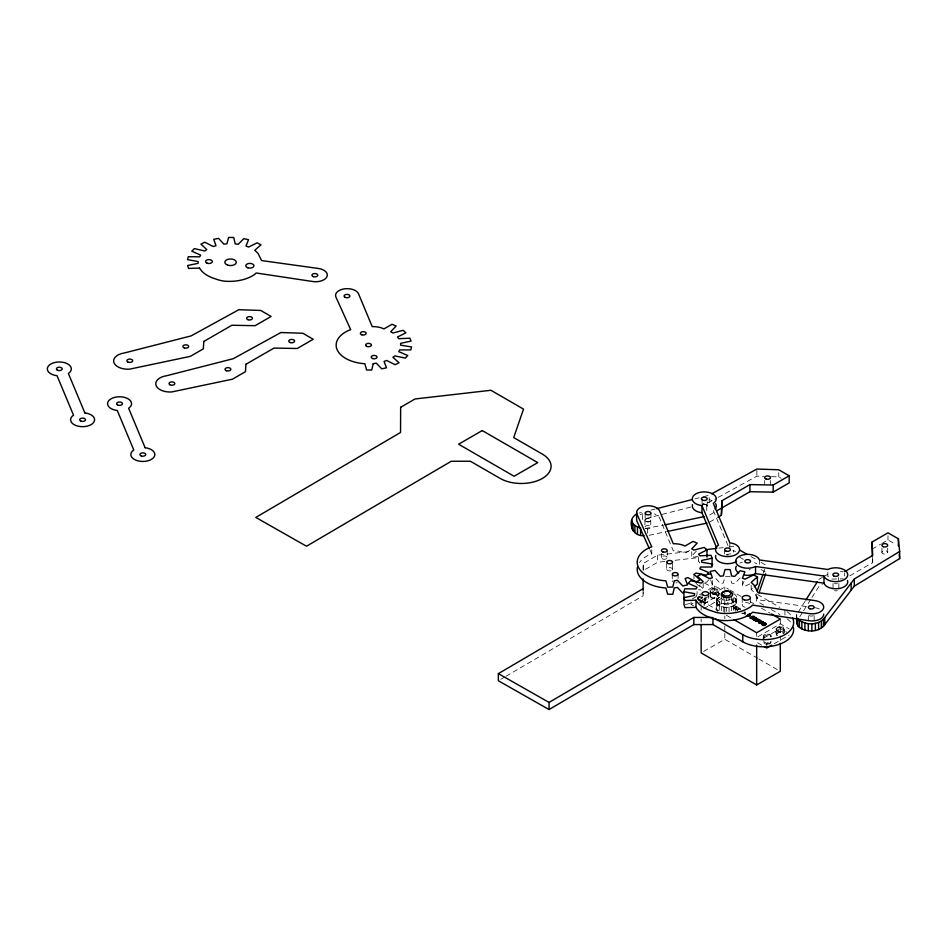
<?xml version="1.0" encoding="UTF-8"?>
<svg xmlns="http://www.w3.org/2000/svg" width="947" height="947" viewBox="0 0 947 947"><rect width="100%" height="100%" fill="white"/><g stroke="black" fill="none" stroke-linecap="round" stroke-linejoin="round"><path stroke-width="0.71" stroke-dasharray="4.74 3.55" d="M505.97 676.288L643.108 595.781L643.131 590.194M643.179 570.473L643.202 563.477L657.597 555.167L691.144 551.32M737.808 609.761C740.246 607.441 735.665 610.851 734.99 609.229C738.352 608.116 735.89 606.873 734.043 608.732C732.386 605.311 741.335 607.323 739.643 609.596M740.447 608.814L740.14 609.655M737.038 607.051L735.76 606.21L733.191 608.104M705.113 603.464L704.023 604.979M710.001 590.703C718.489 581.198 722.419 599.226 710.132 591.52M716.263 608.459L716.607 599.818L719.247 597.178L719.247 604.304C716.559 605.524 715.174 609.229 717.625 611.395L717.625 598.397M736.624 608.459L736.281 609.975L736.281 599.818L733.641 597.178L733.641 604.304L736.281 606.932L736.624 608.459L736.719 597.817M771.059 641.533C770.183 644.481 764.489 644.481 763.613 641.533M776.647 634.111L779.274 632.134L783.264 633.081M763.258 573.432L764.667 569.36M763.744 605.204L756.262 600.895L758.594 594.112M749.894 583.861L745.005 586.264L742.424 585.246L743.928 581.458M733.179 607.891C734.245 608.791 739.24 606.175 734.99 608.897C737.05 610.673 740.649 605.654 737.346 610.318M696.045 596.042L697.075 594.349L697.075 590.076M798.214 612.141L805.092 601.25M799.742 616.84L802.796 611.999M803.565 610.791L807.377 604.742M808.146 603.535L811.2 598.693M811.958 597.486L818.835 586.595L822.387 584.548M742.922 613.396C751.575 613.62 737.95 615.728 745.005 612.164M742.922 613.845L745.573 612.105M708.818 579.753L706.367 582.346L703.775 581.801M697.821 556.232L694.009 557.238L691.76 555.984L696.258 551.249M740.14 577.883L734.706 583.482L731.629 583.139L730.445 577.978M736.873 609.975L737.346 610.649M806.157 606.482L758.002 599.782L754.404 592.573L751.184 589.484L753.256 587.661M741.513 613.123L743.016 613.147M716.263 601.333C718.323 609.856 737.133 609.371 736.281 599.818M737.038 606.719L738.577 608.187M500.892 679.271L504.704 677.034M709.563 515.014L715.47 511.605M709.563 522.14L716.654 518.045M664.889 561.453L657.597 562.293L643.202 570.603L643.202 563.477M689.617 550.503L685.036 553.155A17.176 9.92 0 0 0 673.281 550.823L659.562 517.973A11.648 6.724 0 0 0 654.247 513.842M699.774 562.92L698.649 561.192M692.316 598.895L701.029 593.864M708.498 589.555L714.713 585.956L722.277 590.324M691.073 601.984L691.073 604.364L693.559 602.919M698.543 600.055L703.514 597.178M709.741 593.58L714.713 590.715L719.756 593.615M701.147 604.245L701.147 600.682L724.798 587.033L728.574 589.212M703.633 603.997L719.815 594.657M703.633 608.743L722.301 597.959M818.835 579.469L822.387 577.421M823.57 576.735L830.661 572.651M871.986 549.177L880.592 544.217M881.823 543.507L887.978 539.956L896.063 544.62M703.633 651.477L724.798 639.261L757.588 658.201M849.755 575.859L872.72 562.601L872.72 555.475M757.908 636.763L780.304 623.824L789.123 628.915M764.122 637.911L780.304 628.571L786.602 632.205M764.217 641.841L766.739 643.297L769.224 641.853M774.196 643.735L789.135 635.106M702.07 501.318L702.07 504.159L709.185 502.348L716.915 498.098M718.205 497.388L756.866 476.163L764.17 476.412M703.183 583.068L703.183 588.762L701.254 590.194L698.614 589.602M719.247 604.304L726.444 602.576L733.641 604.304M651.773 549.686L651.773 553.959L649.453 554.764A32.376 18.691 0 0 0 639.474 562.542M745.253 611.963L743.833 611.951M712.404 580.653L712.404 584.926L709.575 585.708L702.414 582.038M650.98 510.102L655.229 509.013M694.98 498.856L699.241 497.767M703.503 496.678L709.185 495.222L709.185 502.348M690.718 507.071L642.457 519.406L642.457 512.28L639.13 513.037M700.33 595.947L697.797 597.083L697.347 599.143M700.472 596.231L697.963 597.675L697.844 602.15M699.62 601.688L703.171 601.688L704.935 603.464L704.817 597.675M645.227 528.473L663.527 525.135M649.062 535.304L666.416 531.646M685.297 604.482L693.062 602.884M718.868 548.147L723.236 547.638M729.072 546.975L733.452 546.466L733.452 552.16M675.104 560.281L698.436 557.605M726.16 554.433L733.452 553.593M840.38 571.775L843.221 571.716M831.845 579.091L843.221 578.83M730.161 576.699L725.023 576.664L723.33 583.021L720.265 583.352L714.961 577.563M771.474 476.661L778.777 476.897L781.086 478.235M698.436 600.22C700.614 601.57 706.095 601.167 705.432 597.699M751.007 556.611L756.026 559.499M761.045 562.4L766.064 565.3M739.725 557.215L743.49 559.381M761.045 569.526L766.064 572.414M757.505 594.491L779.937 607.429M771.213 609.525L779.937 614.556M729.841 589.945L741.193 596.503M750.024 601.594L753.812 603.784M761.376 608.152L770.207 613.254M701.147 600.682L718.809 610.874M726.385 615.242L731.427 618.166M691.073 604.364L693.595 605.82M761.696 645.132L756.665 642.22L756.665 638.669M758.855 658.923L780.304 671.305M777.57 635.626C770.006 626.121 787.809 622.499 783.749 634.111M764.703 638.1L763.613 636.585L763.613 640.302M698.176 599.593L702.354 600.587L705.113 598.516L705.195 604.328M696.009 583.34L700.105 586.986L700.105 584.145M699.277 585.151L703.183 588.762M763.708 637.793C761.187 633.436 771.166 632.3 771.521 636.585M710.581 596.397C713.896 600.457 721.117 596.373 717.909 590.892C717.033 593.84 711.327 593.84 710.463 590.892L710.534 596.527L710.463 595.841M740.447 609.146L738.577 607.856L738.577 608.909M649.997 550.041L651.773 553.959M713.328 510.48L729.273 548.621M710.593 579.836L712.404 584.926M776.481 629.163C777.345 632.099 783.051 632.099 783.915 629.163L783.82 634.454M770.882 636.277C769.011 631.898 760.725 634.987 763.791 640.219M717.731 595.841C716.891 593.035 711.469 593.035 710.641 595.841C706.793 585.518 722.253 586.43 717.767 596.551A3.61 2.083 0 0 1 712.333 598.338A3.61 2.083 0 0 1 712.357 594.728A3.61 2.083 0 0 1 717.767 596.551M872.424 557.238L872.72 562.601M796.723 616.615L796.687 614.556L796.687 617.408M887.978 535.682L887.978 539.956M887.706 548.124L887.706 552.397A2.912 1.681 0 0 1 883.338 553.853A2.912 1.681 0 0 1 883.338 550.941A2.912 1.681 0 0 1 887.706 552.397M881.894 548.124L881.894 552.397M844.653 573.113L844.653 575.954M838.853 583.506L838.853 589.2M838.651 577.563L838.651 580.416M833.04 583.506L833.04 589.2M827.879 572.331L827.879 576.605A12.003 6.925 0 0 1 830.483 575.61M814.16 615.846L814.16 621.54M808.347 615.846L808.347 621.54M784.921 610.306L784.921 616.012M780.304 619.078L780.304 634.466M780.304 635.946L780.304 641.841M778.777 472.624L778.777 476.897M776.256 629.672L776.256 634.419M770.515 480.46L770.515 484.734M766.739 643.297L766.739 645.665M764.691 480.46L764.691 484.734M759.458 559.961L759.458 564.234M756.866 470.47L756.866 476.163M756.665 632.726L756.665 636.289M756.262 593.769L756.262 600.895M751.184 585.21L751.184 589.484M750.344 597.841L750.344 604.955A4.072 2.344 0 0 0 746.638 602.623A4.072 2.344 0 0 0 742.27 604.553A4.072 2.344 0 0 0 745.23 607.228M742.424 580.973L742.424 585.246M742.211 597.841L742.211 604.955M735.263 598.397L735.263 611.395M733.641 605.488L733.641 611.182M732.706 598.658L732.706 601.511M731.534 596.243L731.534 603.369M731.534 606.423L731.534 610.697M729.841 542.856L729.841 547.129M729.072 595.651L729.072 602.777M729.072 607.015L729.072 612.709M726.444 595.45L726.444 602.576M726.444 607.216L726.444 611.49M724.798 587.033L724.798 589.401M724.798 591.78L724.798 594.148M724.798 599.475L724.798 618.628M724.798 625.991L724.798 631.886M724.798 633.365L724.798 639.261M724.644 549.662L724.644 553.936M723.804 595.651L723.804 602.777M723.804 607.015L723.804 612.709M721.235 594.361L721.354 603.369M721.354 606.423L721.354 610.697M719.247 605.488L719.247 611.182M716.607 599.818L716.607 609.975M716.358 597.817L716.358 601.617M714.713 585.956L714.713 590.715M708.735 593.757L708.735 600.883A3.374 1.953 0 0 1 703.514 602.399A3.374 1.953 0 0 1 703.858 599.025A3.374 1.953 0 0 1 708.735 600.883M707.184 501.661L707.184 505.935M706.77 505.816L706.77 512.943M701.999 593.532L701.999 600.658M701.147 606.613L701.147 610.176M701.147 619.018L701.147 621.966M698.566 556.978L698.566 561.251M693.95 574.403L693.95 578.676M691.76 551.71L691.76 555.984M678.099 574.213L678.099 578.487M672.488 563.572L672.488 569.265M672.275 574.213L672.275 581.34M667.221 550.479L667.221 557.594A2.912 1.681 0 0 1 662.864 559.05A2.912 1.681 0 0 1 662.864 556.149A2.912 1.681 0 0 1 667.221 557.594M666.676 563.572L666.676 569.265M661.408 553.32L661.408 557.594M657.597 555.167L657.597 562.293M650.956 513.179L650.956 520.294M650.755 520.081L650.755 527.195M647.606 528.485L647.606 535.611M645.144 513.179L645.144 520.294M644.931 520.081L644.931 527.195M643.108 588.667L643.108 595.781M813.307 615.609A2.912 1.681 0 0 1 809.2 615.609M837.408 583.53A2.912 1.681 0 0 1 834.496 583.53M837.408 590.656A2.912 1.681 0 0 1 834.496 590.656M750.19 569.242A2.912 1.681 0 0 1 749.124 569.857M739.808 563.181A12.003 6.925 0 0 1 742.412 562.175M754.38 562.66A12.003 6.925 0 0 1 756.736 563.856M677.247 582.523A2.912 1.681 0 0 1 675.945 582.961M672.382 581.766A2.912 1.681 0 0 1 672.382 580.902M671.032 570.721A2.912 1.681 0 0 1 666.688 569.419A2.912 1.681 0 0 1 670.571 567.691A2.912 1.681 0 0 1 671.636 570.461M640.16 514.777A11.648 6.724 0 0 1 642.611 513.736M731.048 599.167A5.741 3.315 0 0 1 731.013 603.843A5.741 3.315 0 0 1 722.892 603.831A5.741 3.315 0 0 1 722.928 599.143M814.905 607.702A11.648 6.724 0 0 1 820.173 609.394M787.004 618.77A29.807 17.212 0 0 1 792.071 624.073M787.004 611.644A29.807 17.212 0 0 1 791.372 615.893M703.526 504.313A2.912 1.681 0 0 1 707.16 505.71A2.912 1.681 0 0 1 704.272 507.616M726.799 555.167A2.912 1.681 0 0 1 728.302 555.167M732.812 550.55A12.003 6.925 0 0 1 735.417 551.556M709.54 499.708A12.003 6.925 0 0 1 712.144 500.703M702.414 504.36A2.912 1.681 0 0 1 706.545 505.177A2.912 1.681 0 0 1 704.615 507.438M645.037 526.769A2.912 1.681 0 0 1 649.512 525.822A2.912 1.681 0 0 1 649.512 528.568A2.912 1.681 0 0 1 645.037 527.633M733.736 597.462A10.18 5.871 0 0 1 733.736 605.772A10.18 5.871 0 0 1 719.341 605.772A10.18 5.871 0 0 1 719.341 597.462M733.736 593.662A10.18 5.871 0 0 1 733.736 601.972A10.18 5.871 0 0 1 719.341 601.972A10.18 5.871 0 0 1 719.341 593.662M699.549 602.41A3.788 2.19 0 0 1 704.438 603.002A3.788 2.19 0 0 1 704.071 605.867M730.315 599.084A4.356 2.521 0 0 1 722.762 599.084M697.773 598.978A3.788 2.19 0 0 1 703.041 597.593A3.788 2.19 0 0 1 704.497 600.836A3.788 2.19 0 0 1 698.72 601.096M770.799 641.687A3.61 2.083 0 0 1 769.094 644.031M768.218 644.232A3.61 2.083 0 0 1 763.815 641.664M776.741 635.508A3.788 2.19 0 0 1 778.174 632.537A3.788 2.19 0 0 1 783.335 633.365M763.803 637.994A3.61 2.083 0 0 1 766.383 635.449A3.61 2.083 0 0 1 770.799 636.94M776.019 628.962C785.892 639.284 786.649 619.03 776.019 628.962M645.996 521.489A2.912 1.681 0 0 0 650.861 520.732A2.912 1.681 0 0 0 647.298 518.672A2.912 1.681 0 0 0 645.996 521.489M645.783 521.264A2.912 1.681 0 0 0 650.648 520.507A2.912 1.681 0 0 0 647.085 518.459A2.912 1.681 0 0 0 645.783 521.264M712.333 593.591A3.61 2.083 0 0 0 717.767 591.792A3.61 2.083 0 0 0 712.357 589.981A3.61 2.083 0 0 0 712.333 593.591M778.114 631.578A3.788 2.19 0 0 0 783.82 629.708A3.788 2.19 0 0 0 778.174 627.79A3.788 2.19 0 0 0 778.114 631.578"/><path stroke-width="1.42" d="M643.131 590.194L643.143 578.866M823.724 614.118A11.648 6.724 0 0 1 809.247 620.747L752.569 612.2L751.184 613.538A32.376 18.691 0 0 1 721.058 620.392A25.084 14.477 0 0 1 712.156 618.202A32.376 18.691 0 0 1 695.986 607.358L695.998 600.161L685.012 600.528L683.994 597.616L694.364 595.497L694.648 593.651L683.923 591.745L684.728 588.809L696.045 588.916L697.075 587.223L688.209 583.293L690.73 580.712L701.254 583.08L703.183 581.636L697.323 576.226L701.242 574.32L709.575 578.593L712.404 577.8L710.132 571.443L714.961 570.449L720.265 576.226L723.33 575.894L725.023 569.538L730.161 569.573L731.629 576.013L734.706 576.356L740.14 570.757L744.922 571.822L742.424 578.12L745.005 579.138L753.563 574.936L757.411 576.889L757.411 584.015L754.297 586.749M695.986 607.358L685.012 607.643L683.994 604.742L683.994 597.616M759.163 619.977C757.967 616.959 753.41 623.375 758.074 620.427C759.482 621.504 761.068 619.231 759.021 620.119C762.643 621.717 749.053 621.339 759.021 620.119M721.377 515.31L721.874 500.797L749.929 484.592L773.178 485.018L789.171 475.785L789.171 482.899L773.178 492.132L749.929 491.718L721.874 507.923L721.377 515.31L717.838 517.358M753.066 617.302C753.575 619.007 749.823 619.03 750.308 617.527M752.877 619.208L754.309 617.977A2.107 1.219 0 0 1 755.552 617.87L755.955 617.941M761.708 624.274C761.909 620.664 769.023 623.884 764.738 625.446C759.612 626.381 762.998 620.723 766.005 623.777M757.269 618.722C757.067 621.469 749.586 618.924 757.221 618.947M754.522 616.556C751.906 619.042 756.191 615.42 752.119 616.39C749.775 619.622 751.646 615.337 754.522 616.888M754.214 619.066C758.275 621.907 749.681 619.362 754.309 617.645A2.107 1.219 0 0 1 755.552 617.539L757.269 619.054M644.043 535.588C632.205 537.245 626.204 520.033 636.242 514.245M757.198 591.058L762.797 574.782M759.068 592.751L765.602 573.775M755.978 618.545C754.652 620.356 755.15 616.899 755.978 618.876M759.257 620.759C755.718 625.056 766.076 623.256 762.335 621.504M758.867 622.191C762.773 618.367 758.961 623.955 761.838 622.167M748.852 614.721C746.437 616.876 750.344 613.763 747.763 614.65M763.128 624.274C766.395 622.795 761.767 624.878 764.726 624.049M750.308 617.858L750.498 617.172M805.85 600.043L817.308 581.884M899.65 551.474L899.65 558.6L854.301 586.122L824.754 624.653C818.895 632.939 804.441 632.845 797.658 625.73L797.658 618.604C804.441 625.73 818.895 625.825 824.754 617.527L854.301 579.008L899.65 551.474L898.372 538.831L887.978 532.83L871.986 542.063L872.353 555.889M755.292 620.545L755.588 619.622M753.185 617.053L752.297 618.19L750.249 618.202M759.151 621.185C761.329 619.48 761.802 621.268 760.204 622.605M757.411 576.889L751.184 582.369L754.404 585.459L758.002 592.656L814.905 600.587A11.648 6.724 0 0 1 823.369 608.743A11.648 6.724 0 0 1 809.247 613.62L752.569 605.074L751.184 606.423A32.376 18.691 0 0 1 721.058 613.277A25.084 14.477 0 0 1 712.156 611.075A32.376 18.691 0 0 1 695.986 600.232M755.931 618.699L754.818 618.379M763.128 623.943L763.909 624.724L764.726 623.718M763.424 622.368L762.086 621.67L760.204 622.274M793.385 627.352A29.807 17.212 0 0 1 777.025 645.025A29.807 17.212 0 0 1 742.768 641.77L712.961 624.558L693.808 624.582L549.059 709.552L498.359 680.763L498.359 673.637L643.108 588.667M549.059 709.552L549.059 702.425L693.808 617.456L711.481 617.432M716.654 510.918L721.377 508.184M844.653 571.68L872.72 555.475L871.986 542.063M771.71 645.167L766.739 648.044L764.217 646.588M701.147 624.913L701.147 652.909L756.665 684.953L780.304 671.305L780.304 643.309M711.765 493.813L756.866 469.037L778.777 469.783L789.171 475.785M712.085 558.209L701.656 560.458L701.703 562.258L712.606 564.081L711.872 567.016L700.638 567.028L699.88 568.78L708.818 572.627L706.367 575.231L695.998 573.018L693.95 574.403L700.105 579.872L696.246 581.813L687.759 577.599L685.107 578.522L687.569 584.903L682.775 585.956L677.354 580.274L674.276 580.819L672.784 587.104L667.659 587.116L665.919 580.854A32.376 18.691 0 0 1 638.467 567.431A32.376 18.691 0 0 1 649.453 547.65L651.773 546.845L636.976 514.126A11.648 6.724 0 0 1 645.428 505.97A11.648 6.724 0 0 1 659.562 510.847L673.281 543.708A17.176 9.92 0 0 1 685.036 546.028L693.062 541.4L697.158 543.176L691.76 548.869L694.009 550.124L704.201 547.425L706.971 549.923L698.566 554.125L699.774 555.794L710.996 555.321L712.085 558.209L712.085 565.335M656.65 508.657L692.139 499.578M664.972 524.839L704.035 516.612M667.872 531.35L706.936 523.123M755.173 620.226L752.936 619.125M705.74 549.651L715.944 548.479M707.658 574.142L710.475 574.142M755.588 619.954L754.167 618.888M755.552 566.507L823.973 576.036A12.003 6.925 0 0 0 840.048 581.186A12.003 6.925 0 0 0 846.038 571.148A12.003 6.925 0 0 0 827.879 569.49L759.458 559.961A12.003 6.925 0 0 0 743.371 554.812A12.003 6.925 0 0 0 737.393 564.85A12.003 6.925 0 0 0 755.552 566.507L755.552 573.633L823.973 583.163A12.003 6.925 0 0 0 838.036 588.643A12.003 6.925 0 0 0 847.529 580.523M758.689 622.546L760.95 623.043L763.389 621.99M631.732 519.714C631.578 524.46 636.633 526.946 640.586 527.929L640.586 535.055M756.345 618.06L757.233 618.817M746.485 615.645C747.503 616.722 751.539 615.538 749.586 614.177M746.485 615.976L749.882 615.751L749.586 613.845M498.359 673.637L549.059 702.425M739.725 550.089L747.254 554.433M771.474 613.976L780.304 619.078L756.665 632.726L733.949 619.622M715.447 618.865L742.768 634.644A29.807 17.212 0 0 0 778.742 637.378A29.807 17.212 0 0 0 792.627 618.024M682.775 593.071L677.354 587.4L674.276 587.933L672.784 594.231L667.659 594.243L665.919 587.98A32.376 18.691 0 0 1 637.426 567.277M761.755 624.18L764.347 625.186L766.123 623.671M796.687 621.682L797.658 625.73M649.405 548.727L636.976 521.241A11.648 6.724 0 0 1 636.621 519.501L636.621 512.374M701.987 505.615L718.489 545.117A12.003 6.925 0 0 0 721.365 555.605A12.003 6.925 0 0 0 738.755 552.148A12.003 6.925 0 0 0 729.841 542.856L713.328 503.354A12.003 6.925 0 0 0 710.451 492.878A12.003 6.925 0 0 0 693.074 496.335A12.003 6.925 0 0 0 701.987 505.615L701.987 512.729L716.784 548.147M899.224 554.386L899.65 558.6M898.372 538.831L898.372 545.946M854.301 579.008L854.301 586.122M851.152 583.115L851.152 590.23M824.754 617.527L824.754 624.653M823.973 576.036L823.973 583.163M823.44 619.445L823.44 626.571M821.357 621.125L821.357 628.24M818.61 622.439L818.61 629.566M815.379 623.327L815.379 630.453M811.875 623.73L811.875 630.844M808.312 623.611L808.312 630.726M804.903 622.984L804.903 630.11M801.872 621.895L801.872 629.021M799.41 620.403L799.41 627.53M796.687 617.408L796.723 623.742M773.178 485.018L773.178 492.132M763.211 623.765L763.164 624.452M756.665 645.167L756.665 684.953M755.801 618.284L755.777 619.149M754.25 618.734L754.333 619.539M749.929 484.592L749.929 491.718M748.651 614.39L748.769 615.23M742.768 634.644L742.768 641.77M721.874 500.797L721.874 507.923M712.961 617.432L712.961 624.558M706.971 549.923L706.971 557.037M693.808 617.456L693.808 624.582M683.923 591.745L683.923 598.859M637.473 526.911L637.473 534.037M634.892 525.49L634.892 532.616M633.01 523.738L633.01 530.865M631.933 521.773L631.933 528.9M755.552 573.633A12.003 6.925 0 0 1 744.768 575.125M738.624 572.947A12.003 6.925 0 0 1 736.328 566.152M715.624 503.674A12.003 6.925 0 0 1 715.068 508.965M701.987 512.729A12.003 6.925 0 0 1 692.494 504.609M736.6 561.322A12.003 6.925 0 0 1 722.289 563.015A12.003 6.925 0 0 1 715.766 555.463M400.652 407.281L400.545 432.471L255.797 517.441L306.508 546.23L451.257 461.26L470.399 461.236L500.217 478.448A29.807 17.212 0 0 0 542.359 478.448A29.807 17.212 0 0 0 542.359 454.11L513.712 437.573L523.513 409.104L490.901 390.271L415.035 398.971L400.652 407.281M199.58 268.072L199.58 268.143A32.376 18.691 0 0 0 215.75 278.986A25.084 14.477 0 0 0 224.652 281.176A32.376 18.691 0 0 0 254.779 274.322L256.163 272.985L312.841 281.531A11.648 6.724 0 0 0 326.964 276.642A11.648 6.724 0 0 0 318.5 268.486L261.597 260.567L257.998 253.358L254.779 250.268L261.005 244.8L257.158 242.834L248.599 247.049L246.007 246.031L248.516 239.721L243.722 238.656L238.301 244.267L235.211 243.924L233.743 237.484L228.618 237.448L226.925 243.805L223.859 244.137L218.556 238.348L213.726 239.354L215.987 245.711L213.17 246.492L204.836 242.219L200.918 244.137L206.777 249.546L204.836 250.979L194.313 248.611L191.803 251.192L200.669 255.134L199.639 256.826L188.323 256.72L187.518 259.644L198.243 261.561L198.006 263.349L187.589 265.527L188.607 268.427L199.58 268.072M203.818 341.465L203.321 348.863L190.323 356.368L129.55 369.164A14.3 8.263 0 0 1 113.877 362.441A14.3 8.263 0 0 1 124.4 352.959L191.128 335.901L238.81 309.716L260.721 310.45L271.114 316.452L255.122 325.685L231.873 325.259L203.818 341.465M245.936 364.275L245.451 371.674L232.453 379.179L171.679 391.963A14.3 8.263 0 0 1 156.006 385.251A14.3 8.263 0 0 1 166.53 375.758L233.258 358.7L280.939 332.515L302.851 333.261L313.244 339.263L297.251 348.496L274.003 348.07L245.936 364.275M373.225 363.695L371.733 369.993L366.596 370.005L364.867 363.743A32.376 18.691 0 0 1 337.416 350.307A32.376 18.691 0 0 1 348.389 330.527L350.71 329.722L335.913 297.015A11.648 6.724 0 0 1 344.377 288.859A11.648 6.724 0 0 1 358.499 293.736L372.218 326.597A17.176 9.92 0 0 1 383.973 328.917L391.999 324.276L396.106 326.064L390.697 331.758L392.946 333.001L403.138 330.314L405.908 332.799L397.503 337.014L398.723 338.683L409.933 338.209L411.034 341.098L400.593 343.347L400.652 345.146L411.543 346.969L410.82 349.905L399.575 349.917L398.817 351.668L407.755 355.516L405.304 358.12L394.946 355.894L392.898 357.291L399.054 362.76L395.183 364.702L386.707 360.487L384.044 361.411L386.518 367.791L381.724 368.833L376.302 363.163L373.225 363.695M482.236 430.565L458.597 444.214L514.103 476.258L537.742 462.61L482.236 430.565M145.116 447.73L128.614 408.228A12.003 6.925 0 0 0 125.738 397.752A12.003 6.925 0 0 0 108.36 401.208A12.003 6.925 0 0 0 117.274 410.489L133.776 449.991A12.003 6.925 0 0 0 136.652 460.467A12.003 6.925 0 0 0 154.03 457.022A12.003 6.925 0 0 0 145.116 447.73M84.875 412.951L68.373 373.449A12.003 6.925 0 0 0 65.497 362.973A12.003 6.925 0 0 0 48.119 366.43A12.003 6.925 0 0 0 57.033 375.71L73.535 415.212A12.003 6.925 0 0 0 76.411 425.688A12.003 6.925 0 0 0 93.789 422.244A12.003 6.925 0 0 0 84.875 412.951M57.27 370.099A2.912 1.681 0 0 0 62.123 369.342A2.912 1.681 0 0 0 58.572 367.282A2.912 1.681 0 0 0 57.27 370.099M81.134 421.214A2.912 1.681 0 0 0 85.502 419.758A2.912 1.681 0 0 0 81.134 418.302A2.912 1.681 0 0 0 81.134 421.214M127.727 361.932A2.912 1.681 0 0 0 132.592 361.186A2.912 1.681 0 0 0 129.029 359.126A2.912 1.681 0 0 0 127.727 361.932M184.357 347.94A2.912 1.681 0 0 0 188.713 346.484A2.912 1.681 0 0 0 184.357 345.039A2.912 1.681 0 0 0 184.357 347.94M248.09 319.743A2.912 1.681 0 0 0 252.458 318.287A2.912 1.681 0 0 0 248.09 316.831A2.912 1.681 0 0 0 248.09 319.743M344.933 297.251A2.912 1.681 0 0 0 349.798 296.494A2.912 1.681 0 0 0 346.247 294.434A2.912 1.681 0 0 0 344.933 297.251M361.801 334.812A2.912 1.681 0 0 0 366.169 333.368A2.912 1.681 0 0 0 361.801 331.912A2.912 1.681 0 0 0 361.801 334.812M372.68 358.558A2.912 1.681 0 0 0 377.036 357.102A2.912 1.681 0 0 0 372.68 355.646A2.912 1.681 0 0 0 372.68 358.558M366.465 346.223A2.912 1.681 0 0 0 371.331 345.466A2.912 1.681 0 0 0 367.767 343.418A2.912 1.681 0 0 0 366.465 346.223M117.499 404.878A2.912 1.681 0 0 0 122.364 404.12A2.912 1.681 0 0 0 118.801 402.061A2.912 1.681 0 0 0 117.499 404.878M141.375 455.992A2.912 1.681 0 0 0 145.731 454.536A2.912 1.681 0 0 0 141.375 453.08A2.912 1.681 0 0 0 141.375 455.992M169.856 384.742A2.912 1.681 0 0 0 174.721 383.985A2.912 1.681 0 0 0 171.158 381.937A2.912 1.681 0 0 0 169.856 384.742M226.487 370.75A2.912 1.681 0 0 0 230.843 369.294A2.912 1.681 0 0 0 226.487 367.838A2.912 1.681 0 0 0 226.487 370.75M290.22 342.554A2.912 1.681 0 0 0 294.588 341.098A2.912 1.681 0 0 0 290.22 339.642A2.912 1.681 0 0 0 290.22 342.554M247.83 267.776A4.072 2.344 0 0 0 253.938 265.74A4.072 2.344 0 0 0 247.83 263.704A4.072 2.344 0 0 0 247.83 267.776M207.109 263.183A3.374 1.953 0 0 0 212.329 261.668A3.374 1.953 0 0 0 207.44 259.809A3.374 1.953 0 0 0 207.109 263.183M227.671 265.136A5.741 3.315 0 0 0 236.3 262.295A5.741 3.315 0 0 0 227.718 259.395A5.741 3.315 0 0 0 227.671 265.136M313.386 276.654A2.912 1.681 0 0 0 317.754 275.21A2.912 1.681 0 0 0 313.386 273.754A2.912 1.681 0 0 0 313.386 276.654M883.338 546.727A2.912 1.681 0 0 0 887.706 545.283A2.912 1.681 0 0 0 883.338 543.827A2.912 1.681 0 0 0 883.338 546.727M833.691 575.906A2.912 1.681 0 0 0 838.557 575.149A2.912 1.681 0 0 0 834.994 573.101A2.912 1.681 0 0 0 833.691 575.906M745.62 562.471A2.912 1.681 0 0 0 750.486 561.713A2.912 1.681 0 0 0 746.923 559.665A2.912 1.681 0 0 0 745.62 562.471M645.996 514.363A2.912 1.681 0 0 0 650.861 513.605A2.912 1.681 0 0 0 647.298 511.558A2.912 1.681 0 0 0 645.996 514.363M662.864 551.935A2.912 1.681 0 0 0 667.221 550.479A2.912 1.681 0 0 0 662.864 549.023A2.912 1.681 0 0 0 662.864 551.935M673.128 575.397A2.912 1.681 0 0 0 677.993 574.651A2.912 1.681 0 0 0 674.43 572.592A2.912 1.681 0 0 0 673.128 575.397M667.528 563.335A2.912 1.681 0 0 0 672.394 562.589A2.912 1.681 0 0 0 668.831 560.529A2.912 1.681 0 0 0 667.528 563.335M744.247 599.865A4.072 2.344 0 0 0 750.344 597.841A4.072 2.344 0 0 0 744.247 595.805A4.072 2.344 0 0 0 744.247 599.865M703.514 595.272A3.374 1.953 0 0 0 708.735 593.757A3.374 1.953 0 0 0 703.858 591.911A3.374 1.953 0 0 0 703.514 595.272M724.076 597.237A5.741 3.315 0 0 0 732.706 594.385A5.741 3.315 0 0 0 724.124 591.496A5.741 3.315 0 0 0 724.076 597.237M809.803 608.755A2.912 1.681 0 0 0 814.16 607.299A2.912 1.681 0 0 0 809.803 605.843A2.912 1.681 0 0 0 809.803 608.755M702.224 500.004A2.912 1.681 0 0 0 707.089 499.247A2.912 1.681 0 0 0 703.526 497.187A2.912 1.681 0 0 0 702.224 500.004M726.089 551.118A2.912 1.681 0 0 0 730.457 549.662A2.912 1.681 0 0 0 726.089 548.206A2.912 1.681 0 0 0 726.089 551.118M766.147 479.075A2.912 1.681 0 0 0 770.515 477.619A2.912 1.681 0 0 0 766.147 476.163A2.912 1.681 0 0 0 766.147 479.075M723.461 595.332A4.356 2.521 0 0 0 730.753 594.195A4.356 2.521 0 0 0 725.414 591.117A4.356 2.521 0 0 0 723.461 595.332"/></g></svg>
